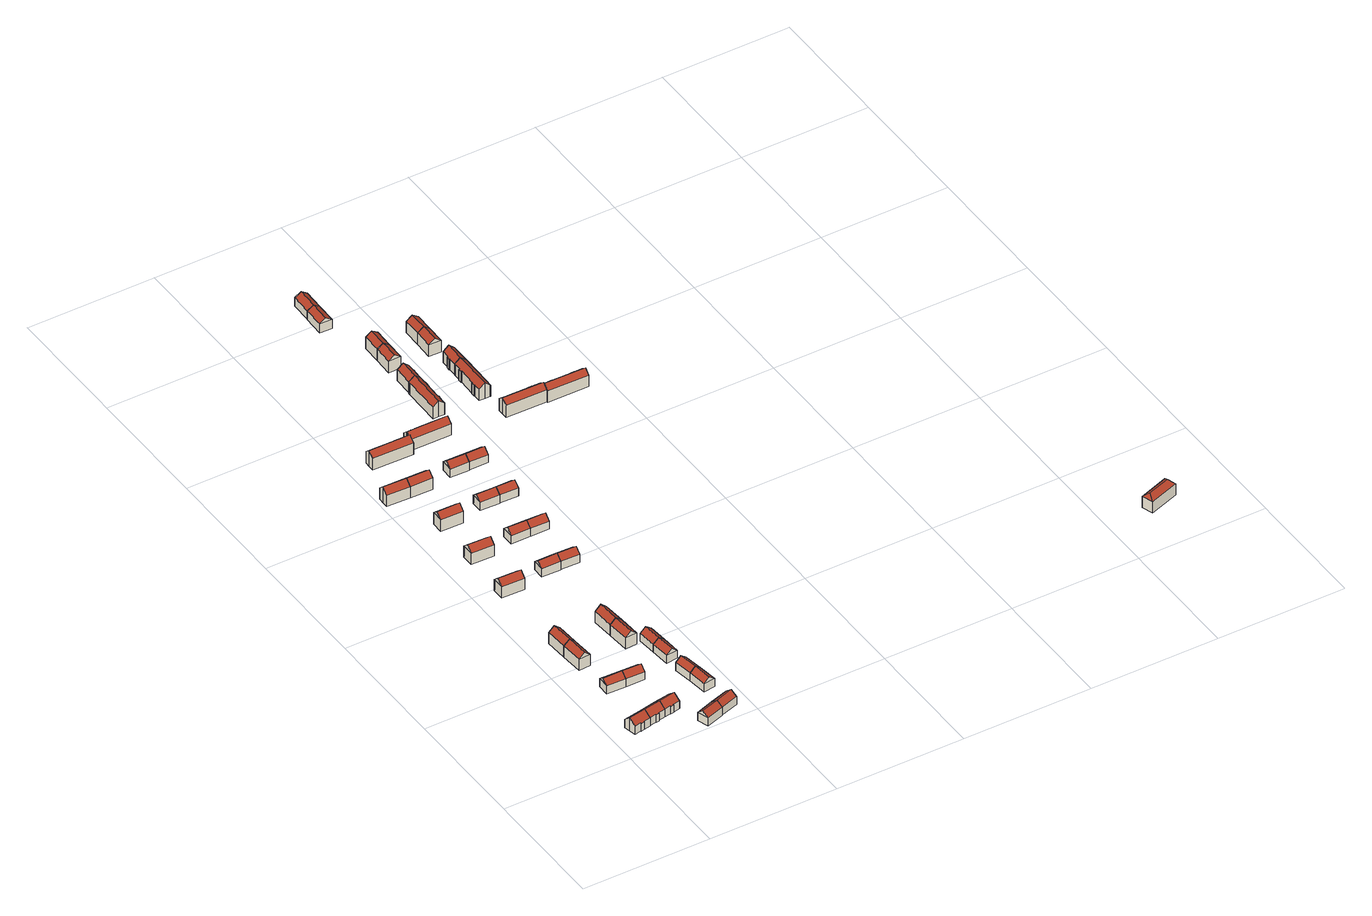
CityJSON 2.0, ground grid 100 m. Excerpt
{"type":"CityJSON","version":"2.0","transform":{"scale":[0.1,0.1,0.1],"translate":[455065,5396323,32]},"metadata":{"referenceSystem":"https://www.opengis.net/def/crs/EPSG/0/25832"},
"CityObjects":{
"building1":{"type":"Building","attributes":{"Geometrietyp2DReferenz":"3000","function":"31001_1010","yearOfConstruction":1965,"roofType":"3100","measuredHeight":10.98,"storeysAboveGround":2},"geometry":[{"type":"Solid","lod":"2","boundaries":[[[[0,1,2,3]],[[4,5,1,0]],[[6,7,5,4]],[[8,9,7,6]],[[10,11,9,8]],[[12,13,11,10]],[[14,15,13,12]],[[16,17,15,14]],[[18,19,17,16]],[[3,2,19,18]],[[12,10,8,14]],[[6,4,0,3,18,16,14,8]],[[1,5,7,9,11,13,15,17,19,2]]]],"semantics":{"surfaces":[{"type":"WallSurface"},{"type":"RoofSurface"},{"type":"GroundSurface"}],"values":[[0,0,0,0,0,0,0,0,0,0,1,1,2]]}}]},
"building2":{"type":"Building","attributes":{"Geometrietyp2DReferenz":"3000","function":"31001_1010","yearOfConstruction":1965,"roofType":"3100","measuredHeight":10.84,"storeysAboveGround":2},"geometry":[{"type":"Solid","lod":"2","boundaries":[[[[20,21,22,23]],[[24,25,21,20]],[[16,26,25,24]],[[14,27,26,16]],[[12,28,27,14]],[[29,30,28,12]],[[31,32,30,29]],[[33,34,32,31]],[[35,36,34,33]],[[23,22,36,35]],[[29,12,14,31]],[[16,24,20,23,35,33,31,14]],[[21,25,26,27,28,30,32,34,36,22]]]],"semantics":{"surfaces":[{"type":"WallSurface"},{"type":"RoofSurface"},{"type":"GroundSurface"}],"values":[[0,0,0,0,0,0,0,0,0,0,1,1,2]]}}]},
"building3":{"type":"Building","attributes":{"Geometrietyp2DReferenz":"3000","function":"31001_1010","yearOfConstruction":1965,"roofType":"3100","measuredHeight":10.47,"storeysAboveGround":2},"geometry":[{"type":"Solid","lod":"2","boundaries":[[[[37,38,39,40]],[[41,42,38,37]],[[43,44,42,41]],[[40,39,44,43]],[[37,45,41]],[[43,46,40]],[[40,46,45,37]],[[41,45,46,43]],[[38,42,44,39]]]],"semantics":{"surfaces":[{"type":"WallSurface"},{"type":"RoofSurface"},{"type":"GroundSurface"}],"values":[[0,0,0,0,0,0,1,1,2]]}}]},
"building4":{"type":"Building","attributes":{"Geometrietyp2DReferenz":"3000","function":"31001_1010","yearOfConstruction":1965,"roofType":"3100","measuredHeight":13.43,"storeysAboveGround":3},"geometry":[{"type":"Solid","lod":"2","boundaries":[[[[47,48,49,50]],[[51,52,48,47]],[[53,54,52,51]],[[50,49,54,53]],[[47,55,51]],[[53,56,50]],[[50,56,55,47]],[[51,55,56,53]],[[48,52,54,49]]]],"semantics":{"surfaces":[{"type":"WallSurface"},{"type":"RoofSurface"},{"type":"GroundSurface"}],"values":[[0,0,0,0,0,0,1,1,2]]}}]},
"building5":{"type":"Building","attributes":{"Geometrietyp2DReferenz":"3000","function":"31001_1010","yearOfConstruction":1965,"roofType":"3100","measuredHeight":10.73,"storeysAboveGround":2},"geometry":[{"type":"Solid","lod":"2","boundaries":[[[[57,58,59,60]],[[61,62,58,57]],[[33,63,62,61]],[[31,64,63,33]],[[29,65,64,31]],[[66,67,65,29]],[[68,69,67,66]],[[70,71,69,68]],[[72,73,71,70]],[[60,59,73,72]],[[66,29,31,68]],[[33,61,57,60,72,70,68,31]],[[58,62,63,64,65,67,69,71,73,59]]]],"semantics":{"surfaces":[{"type":"WallSurface"},{"type":"RoofSurface"},{"type":"GroundSurface"}],"values":[[0,0,0,0,0,0,0,0,0,0,1,1,2]]}}]},
"building6":{"type":"Building","attributes":{"Geometrietyp2DReferenz":"3000","function":"31001_1010","yearOfConstruction":1965,"roofType":"3100","measuredHeight":13.41,"storeysAboveGround":3},"geometry":[{"type":"Solid","lod":"2","boundaries":[[[[50,49,74,75]],[[53,54,49,50]],[[76,77,54,53]],[[75,74,77,76]],[[50,56,53]],[[76,78,75]],[[75,78,56,50]],[[53,56,78,76]],[[49,54,77,74]]]],"semantics":{"surfaces":[{"type":"WallSurface"},{"type":"RoofSurface"},{"type":"GroundSurface"}],"values":[[0,0,0,0,0,0,1,1,2]]}}]},
"building7":{"type":"Building","attributes":{"Geometrietyp2DReferenz":"3000","function":"31001_1010","yearOfConstruction":1965,"roofType":"3100","measuredHeight":10.27,"storeysAboveGround":2},"geometry":[{"type":"Solid","lod":"2","boundaries":[[[[79,80,81,37]],[[82,83,80,79]],[[41,84,83,82]],[[37,81,84,41]],[[79,85,82]],[[41,45,37]],[[37,45,85,79]],[[82,85,45,41]],[[80,83,84,81]]]],"semantics":{"surfaces":[{"type":"WallSurface"},{"type":"RoofSurface"},{"type":"GroundSurface"}],"values":[[0,0,0,0,0,0,1,1,2]]}}]},
"building8":{"type":"Building","attributes":{"Geometrietyp2DReferenz":"3000","function":"31001_1010","yearOfConstruction":1965,"roofType":"3100","measuredHeight":10.62,"storeysAboveGround":2},"geometry":[{"type":"Solid","lod":"2","boundaries":[[[[86,87,88,89]],[[90,91,87,86]],[[92,93,91,90]],[[89,88,93,92]],[[86,94,90]],[[92,95,89]],[[89,95,94,86]],[[90,94,95,92]],[[87,91,93,88]]]],"semantics":{"surfaces":[{"type":"WallSurface"},{"type":"RoofSurface"},{"type":"GroundSurface"}],"values":[[0,0,0,0,0,0,1,1,2]]}}]},
"building9":{"type":"Building","attributes":{"Geometrietyp2DReferenz":"3000","function":"31001_1010","yearOfConstruction":1965,"roofType":"3100","measuredHeight":13.43,"storeysAboveGround":3},"geometry":[{"type":"Solid","lod":"2","boundaries":[[[[96,97,98,99]],[[100,101,97,96]],[[102,103,101,100]],[[99,98,103,102]],[[96,104,100]],[[102,105,99]],[[99,105,104,96]],[[100,104,105,102]],[[97,101,103,98]]]],"semantics":{"surfaces":[{"type":"WallSurface"},{"type":"RoofSurface"},{"type":"GroundSurface"}],"values":[[0,0,0,0,0,0,1,1,2]]}}]},
"building10":{"type":"Building","attributes":{"Geometrietyp2DReferenz":"3000","function":"31001_1010","yearOfConstruction":1965,"roofType":"3100","measuredHeight":10.37,"storeysAboveGround":2},"geometry":[{"type":"Solid","lod":"2","boundaries":[[[[89,106,107,108]],[[92,109,106,89]],[[110,111,109,92]],[[108,107,111,110]],[[89,95,92]],[[110,112,108]],[[108,112,95,89]],[[92,95,112,110]],[[106,109,111,107]]]],"semantics":{"surfaces":[{"type":"WallSurface"},{"type":"RoofSurface"},{"type":"GroundSurface"}],"values":[[0,0,0,0,0,0,1,1,2]]}}]},
"building11":{"type":"Building","attributes":{"Geometrietyp2DReferenz":"3000","function":"31001_1010","yearOfConstruction":1965,"roofType":"3100","measuredHeight":10.43,"storeysAboveGround":2},"geometry":[{"type":"Solid","lod":"2","boundaries":[[[[113,114,115,116]],[[117,118,114,113]],[[119,120,118,117]],[[116,115,120,119]],[[113,121,117]],[[119,122,116]],[[116,122,121,113]],[[117,121,122,119]],[[114,118,120,115]]]],"semantics":{"surfaces":[{"type":"WallSurface"},{"type":"RoofSurface"},{"type":"GroundSurface"}],"values":[[0,0,0,0,0,0,1,1,2]]}}]},
"building12":{"type":"Building","attributes":{"Geometrietyp2DReferenz":"3000","function":"31001_1010","yearOfConstruction":1965,"roofType":"3100","measuredHeight":13.4,"storeysAboveGround":3},"geometry":[{"type":"Solid","lod":"2","boundaries":[[[[123,124,125,126]],[[127,128,124,123]],[[129,130,128,127]],[[126,125,130,129]],[[123,131,127]],[[129,132,126]],[[126,132,131,123]],[[127,131,132,129]],[[124,128,130,125]]]],"semantics":{"surfaces":[{"type":"WallSurface"},{"type":"RoofSurface"},{"type":"GroundSurface"}],"values":[[0,0,0,0,0,0,1,1,2]]}}]},
"building13":{"type":"Building","attributes":{"Geometrietyp2DReferenz":"3000","function":"31001_1010","yearOfConstruction":1965,"roofType":"3100","measuredHeight":13.56,"storeysAboveGround":3},"geometry":[{"type":"Solid","lod":"2","boundaries":[[[[133,134,135,136]],[[137,138,134,133]],[[139,140,138,137]],[[136,135,140,139]],[[133,141,137]],[[139,142,136]],[[136,142,141,133]],[[137,141,142,139]],[[134,138,140,135]]]],"semantics":{"surfaces":[{"type":"WallSurface"},{"type":"RoofSurface"},{"type":"GroundSurface"}],"values":[[0,0,0,0,0,0,1,1,2]]}}]},
"building14":{"type":"Building","attributes":{"Geometrietyp2DReferenz":"3000","function":"31001_1010","yearOfConstruction":1965,"roofType":"3100","measuredHeight":10.44,"storeysAboveGround":2},"geometry":[{"type":"Solid","lod":"2","boundaries":[[[[116,115,143,144]],[[119,120,115,116]],[[145,146,120,119]],[[144,143,146,145]],[[116,122,119]],[[145,147,144]],[[144,147,122,116]],[[119,122,147,145]],[[115,120,146,143]]]],"semantics":{"surfaces":[{"type":"WallSurface"},{"type":"RoofSurface"},{"type":"GroundSurface"}],"values":[[0,0,0,0,0,0,1,1,2]]}}]},
"building15":{"type":"Building","attributes":{"Geometrietyp2DReferenz":"3000","function":"31001_1010","yearOfConstruction":1965,"roofType":"3100","measuredHeight":13.48,"storeysAboveGround":3},"geometry":[{"type":"Solid","lod":"2","boundaries":[[[[126,148,149,150]],[[129,151,148,126]],[[152,153,151,129]],[[150,149,153,152]],[[126,132,129]],[[152,154,150]],[[150,154,132,126]],[[129,132,154,152]],[[148,151,153,149]]]],"semantics":{"surfaces":[{"type":"WallSurface"},{"type":"RoofSurface"},{"type":"GroundSurface"}],"values":[[0,0,0,0,0,0,1,1,2]]}}]},
"building16":{"type":"Building","attributes":{"Geometrietyp2DReferenz":"3000","function":"31001_1010","yearOfConstruction":1965,"roofType":"3100","measuredHeight":10.36,"storeysAboveGround":2},"geometry":[{"type":"Solid","lod":"2","boundaries":[[[[155,156,157,158]],[[159,160,156,155]],[[161,162,160,159]],[[158,157,162,161]],[[155,163,159]],[[161,164,158]],[[158,164,163,155]],[[159,163,164,161]],[[156,160,162,157]]]],"semantics":{"surfaces":[{"type":"WallSurface"},{"type":"RoofSurface"},{"type":"GroundSurface"}],"values":[[0,0,0,0,0,0,1,1,2]]}}]},
"building17":{"type":"Building","attributes":{"Geometrietyp2DReferenz":"3000","function":"31001_1010","yearOfConstruction":1965,"roofType":"3100","measuredHeight":13.67,"storeysAboveGround":3},"geometry":[{"type":"Solid","lod":"2","boundaries":[[[[165,166,167,168]],[[169,170,166,165]],[[171,172,170,169]],[[173,174,172,171]],[[175,176,174,173]],[[168,167,176,175]],[[168,175,173,165]],[[171,169,165,173]],[[166,170,172,174,176,167]]]],"semantics":{"surfaces":[{"type":"WallSurface"},{"type":"RoofSurface"},{"type":"GroundSurface"}],"values":[[0,0,0,0,0,0,1,1,2]]}}]},
"building18":{"type":"Building","attributes":{"Geometrietyp2DReferenz":"3000","function":"31001_1010","yearOfConstruction":1965,"roofType":"3100","measuredHeight":10.37,"storeysAboveGround":2},"geometry":[{"type":"Solid","lod":"2","boundaries":[[[[158,157,177,178]],[[161,162,157,158]],[[179,180,162,161]],[[178,177,180,179]],[[158,164,161]],[[179,181,178]],[[178,181,164,158]],[[161,164,181,179]],[[157,162,180,177]]]],"semantics":{"surfaces":[{"type":"WallSurface"},{"type":"RoofSurface"},{"type":"GroundSurface"}],"values":[[0,0,0,0,0,0,1,1,2]]}}]},
"building19":{"type":"Building","attributes":{"Geometrietyp2DReferenz":"3000","function":"31001_1010","yearOfConstruction":1965,"roofType":"3100","measuredHeight":13.64,"storeysAboveGround":3},"geometry":[{"type":"Solid","lod":"2","boundaries":[[[[182,183,184,185]],[[186,187,183,182]],[[188,189,187,186]],[[185,184,189,188]],[[182,190,186]],[[188,191,185]],[[185,191,190,182]],[[186,190,191,188]],[[183,187,189,184]]]],"semantics":{"surfaces":[{"type":"WallSurface"},{"type":"RoofSurface"},{"type":"GroundSurface"}],"values":[[0,0,0,0,0,0,1,1,2]]}}]},
"building20":{"type":"Building","attributes":{"Geometrietyp2DReferenz":"3000","function":"31001_1010","yearOfConstruction":1965,"roofType":"3100","measuredHeight":10.65,"storeysAboveGround":2},"geometry":[{"type":"Solid","lod":"2","boundaries":[[[[192,193,194,195]],[[196,197,193,192]],[[198,199,197,196]],[[195,194,199,198]],[[192,200,196]],[[198,201,195]],[[195,201,200,192]],[[196,200,201,198]],[[193,197,199,194]]]],"semantics":{"surfaces":[{"type":"WallSurface"},{"type":"RoofSurface"},{"type":"GroundSurface"}],"values":[[0,0,0,0,0,0,1,1,2]]}}]},
"building21":{"type":"Building","attributes":{"Geometrietyp2DReferenz":"3000","function":"31001_1010","yearOfConstruction":1965,"roofType":"3100","measuredHeight":13.69,"storeysAboveGround":3},"geometry":[{"type":"Solid","lod":"2","boundaries":[[[[202,203,204,171]],[[205,206,203,202]],[[175,207,206,205]],[[171,204,207,175]],[[202,208,205]],[[175,173,171]],[[171,173,208,202]],[[205,208,173,175]],[[203,206,207,204]]]],"semantics":{"surfaces":[{"type":"WallSurface"},{"type":"RoofSurface"},{"type":"GroundSurface"}],"values":[[0,0,0,0,0,0,1,1,2]]}}]},
"building22":{"type":"Building","attributes":{"Geometrietyp2DReferenz":"3000","function":"31001_1010","yearOfConstruction":1965,"roofType":"3100","measuredHeight":10.66,"storeysAboveGround":2},"geometry":[{"type":"Solid","lod":"2","boundaries":[[[[209,210,211,212]],[[213,214,210,209]],[[215,216,214,213]],[[212,211,216,215]],[[209,217,213]],[[215,218,212]],[[212,218,217,209]],[[213,217,218,215]],[[210,214,216,211]]]],"semantics":{"surfaces":[{"type":"WallSurface"},{"type":"RoofSurface"},{"type":"GroundSurface"}],"values":[[0,0,0,0,0,0,1,1,2]]}}]},
"building23":{"type":"Building","attributes":{"Geometrietyp2DReferenz":"3000","function":"31001_1010","yearOfConstruction":1965,"roofType":"3100","measuredHeight":10.37,"storeysAboveGround":2},"geometry":[{"type":"Solid","lod":"2","boundaries":[[[[219,220,221,192]],[[222,223,220,219]],[[196,224,223,222]],[[192,221,224,196]],[[219,225,222]],[[196,200,192]],[[192,200,225,219]],[[222,225,200,196]],[[220,223,224,221]]]],"semantics":{"surfaces":[{"type":"WallSurface"},{"type":"RoofSurface"},{"type":"GroundSurface"}],"values":[[0,0,0,0,0,0,1,1,2]]}}]},
"building24":{"type":"Building","attributes":{"Geometrietyp2DReferenz":"3000","function":"31001_1010","yearOfConstruction":1965,"roofType":"3100","measuredHeight":13.49,"storeysAboveGround":3},"geometry":[{"type":"Solid","lod":"2","boundaries":[[[[226,227,228,229]],[[230,231,227,226]],[[232,233,231,230]],[[234,235,233,232]],[[236,237,235,234]],[[238,239,237,236]],[[240,241,239,238]],[[242,243,241,240]],[[244,245,243,242]],[[246,247,245,244]],[[248,249,247,246]],[[250,251,249,248]],[[252,253,251,250]],[[254,255,253,252]],[[229,228,255,254]],[[229,254,252,250,226]],[[248,246,244,242,240,238,236,234,232,230,226,250]],[[227,231,233,235,237,239,241,243,245,247,249,251,253,255,228]]]],"semantics":{"surfaces":[{"type":"WallSurface"},{"type":"RoofSurface"},{"type":"GroundSurface"}],"values":[[0,0,0,0,0,0,0,0,0,0,0,0,0,0,0,1,1,2]]}}]},
"building25":{"type":"Building","attributes":{"Geometrietyp2DReferenz":"3000","function":"31001_1010","yearOfConstruction":1965,"roofType":"3100","measuredHeight":10.65,"storeysAboveGround":2},"geometry":[{"type":"Solid","lod":"2","boundaries":[[[[256,257,258,259]],[[260,261,257,256]],[[262,263,261,260]],[[259,258,263,262]],[[256,264,260]],[[262,265,259]],[[259,265,264,256]],[[260,264,265,262]],[[257,261,263,258]]]],"semantics":{"surfaces":[{"type":"WallSurface"},{"type":"RoofSurface"},{"type":"GroundSurface"}],"values":[[0,0,0,0,0,0,1,1,2]]}}]},
"building26":{"type":"Building","attributes":{"Geometrietyp2DReferenz":"3000","function":"31001_1010","yearOfConstruction":1965,"roofType":"3100","measuredHeight":10.36,"storeysAboveGround":2},"geometry":[{"type":"Solid","lod":"2","boundaries":[[[[266,267,268,209]],[[269,270,267,266]],[[213,271,270,269]],[[209,268,271,213]],[[266,272,269]],[[213,217,209]],[[209,217,272,266]],[[269,272,217,213]],[[267,270,271,268]]]],"semantics":{"surfaces":[{"type":"WallSurface"},{"type":"RoofSurface"},{"type":"GroundSurface"}],"values":[[0,0,0,0,0,0,1,1,2]]}}]},
"building27":{"type":"Building","attributes":{"Geometrietyp2DReferenz":"3000","function":"31001_1010","yearOfConstruction":1965,"roofType":"3100","measuredHeight":10.74,"storeysAboveGround":2},"geometry":[{"type":"Solid","lod":"2","boundaries":[[[[273,274,275,276]],[[277,278,274,273]],[[279,280,278,277]],[[276,275,280,279]],[[273,281,277]],[[279,282,276]],[[276,282,281,273]],[[277,281,282,279]],[[274,278,280,275]]]],"semantics":{"surfaces":[{"type":"WallSurface"},{"type":"RoofSurface"},{"type":"GroundSurface"}],"values":[[0,0,0,0,0,0,1,1,2]]}}]},
"building28":{"type":"Building","attributes":{"Geometrietyp2DReferenz":"3000","function":"31001_1010","yearOfConstruction":1965,"roofType":"3100","measuredHeight":10.47,"storeysAboveGround":2},"geometry":[{"type":"Solid","lod":"2","boundaries":[[[[283,284,285,256]],[[286,287,284,283]],[[260,288,287,286]],[[256,285,288,260]],[[283,289,286]],[[260,264,256]],[[256,264,289,283]],[[286,289,264,260]],[[284,287,288,285]]]],"semantics":{"surfaces":[{"type":"WallSurface"},{"type":"RoofSurface"},{"type":"GroundSurface"}],"values":[[0,0,0,0,0,0,1,1,2]]}}]},
"building29":{"type":"Building","attributes":{"Geometrietyp2DReferenz":"3000","function":"31001_1010","yearOfConstruction":1965,"roofType":"3100","measuredHeight":13.28,"storeysAboveGround":3},"geometry":[{"type":"Solid","lod":"2","boundaries":[[[[290,291,292,293]],[[294,295,291,290]],[[296,297,295,294]],[[298,299,297,296]],[[300,301,299,298]],[[302,303,301,300]],[[304,305,303,302]],[[306,307,305,304]],[[308,309,307,306]],[[310,311,309,308]],[[312,313,311,310]],[[314,315,313,312]],[[316,317,315,314]],[[318,319,317,316]],[[293,292,319,318]],[[314,312,310,308,306,304,302,300,298,296,294,290,316]],[[293,318,316,290]],[[291,295,297,299,301,303,305,307,309,311,313,315,317,319,292]]]],"semantics":{"surfaces":[{"type":"WallSurface"},{"type":"RoofSurface"},{"type":"GroundSurface"}],"values":[[0,0,0,0,0,0,0,0,0,0,0,0,0,0,0,1,1,2]]}}]},
"building30":{"type":"Building","attributes":{"Geometrietyp2DReferenz":"3000","function":"31001_1010","yearOfConstruction":1965,"roofType":"3100","measuredHeight":10.63,"storeysAboveGround":2},"geometry":[{"type":"Solid","lod":"2","boundaries":[[[[320,321,322,273]],[[323,324,321,320]],[[277,325,324,323]],[[273,322,325,277]],[[320,326,323]],[[277,281,273]],[[273,281,326,320]],[[323,326,281,277]],[[321,324,325,322]]]],"semantics":{"surfaces":[{"type":"WallSurface"},{"type":"RoofSurface"},{"type":"GroundSurface"}],"values":[[0,0,0,0,0,0,1,1,2]]}}]},
"building31":{"type":"Building","attributes":{"Geometrietyp2DReferenz":"3000","function":"31001_1010","yearOfConstruction":1965,"roofType":"3100","measuredHeight":13.63,"storeysAboveGround":3},"geometry":[{"type":"Solid","lod":"2","boundaries":[[[[327,328,329,330]],[[331,332,328,327]],[[333,334,332,331]],[[335,336,334,333]],[[337,338,336,335]],[[339,340,338,337]],[[341,342,340,339]],[[343,344,342,341]],[[345,346,344,343]],[[347,348,346,345]],[[349,350,348,347]],[[351,352,350,349]],[[353,354,352,351]],[[355,356,354,353]],[[357,358,356,355]],[[330,329,358,357]],[[341,339,337,335,343]],[[333,331,327,330,357,355,353,351,349,347,345,343,335]],[[328,332,334,336,338,340,342,344,346,348,350,352,354,356,358,329]]]],"semantics":{"surfaces":[{"type":"WallSurface"},{"type":"RoofSurface"},{"type":"GroundSurface"}],"values":[[0,0,0,0,0,0,0,0,0,0,0,0,0,0,0,0,1,1,2]]}}]},
"building32":{"type":"Building","attributes":{"Geometrietyp2DReferenz":"3000","function":"31001_1010","yearOfConstruction":1965,"roofType":"3100","measuredHeight":13.13,"storeysAboveGround":3},"geometry":[{"type":"Solid","lod":"2","boundaries":[[[[341,359,360,343]],[[361,362,359,341]],[[363,364,362,361]],[[365,366,364,363]],[[367,368,366,365]],[[369,370,368,367]],[[371,372,370,369]],[[373,374,372,371]],[[345,375,374,373]],[[343,360,375,345]],[[361,341,343,363]],[[345,373,371,369,367,365,363,343]],[[359,362,364,366,368,370,372,374,375,360]]]],"semantics":{"surfaces":[{"type":"WallSurface"},{"type":"RoofSurface"},{"type":"GroundSurface"}],"values":[[0,0,0,0,0,0,0,0,0,0,1,1,2]]}}]},
"building33":{"type":"Building","attributes":{"Geometrietyp2DReferenz":"3000","function":"31001_1010","yearOfConstruction":1965,"roofType":"3100","measuredHeight":13.06,"storeysAboveGround":3},"geometry":[{"type":"Solid","lod":"2","boundaries":[[[[376,377,378,379]],[[380,381,377,376]],[[382,383,381,380]],[[379,378,383,382]],[[376,384,380]],[[382,385,379]],[[379,385,384,376]],[[380,384,385,382]],[[377,381,383,378]]]],"semantics":{"surfaces":[{"type":"WallSurface"},{"type":"RoofSurface"},{"type":"GroundSurface"}],"values":[[0,0,0,0,0,0,1,1,2]]}}]},
"building34":{"type":"Building","attributes":{"Geometrietyp2DReferenz":"3000","function":"31001_1010","yearOfConstruction":1965,"roofType":"3100","measuredHeight":10.8,"storeysAboveGround":2},"geometry":[{"type":"Solid","lod":"2","boundaries":[[[[386,387,388,389]],[[390,391,387,386]],[[392,393,391,390]],[[389,388,393,392]],[[386,394,390]],[[392,395,389]],[[389,395,394,386]],[[390,394,395,392]],[[387,391,393,388]]]],"semantics":{"surfaces":[{"type":"WallSurface"},{"type":"RoofSurface"},{"type":"GroundSurface"}],"values":[[0,0,0,0,0,0,1,1,2]]}}]},
"building35":{"type":"Building","attributes":{"Geometrietyp2DReferenz":"3000","function":"31001_1010","yearOfConstruction":1965,"roofType":"3100","measuredHeight":13.13,"storeysAboveGround":3},"geometry":[{"type":"Solid","lod":"2","boundaries":[[[[396,397,398,399]],[[400,401,397,396]],[[402,403,401,400]],[[399,398,403,402]],[[396,404,400]],[[402,405,399]],[[399,405,404,396]],[[400,404,405,402]],[[397,401,403,398]]]],"semantics":{"surfaces":[{"type":"WallSurface"},{"type":"RoofSurface"},{"type":"GroundSurface"}],"values":[[0,0,0,0,0,0,1,1,2]]}}]},
"building36":{"type":"Building","attributes":{"Geometrietyp2DReferenz":"3000","function":"31001_1010","yearOfConstruction":1965,"roofType":"3100","measuredHeight":10.45,"storeysAboveGround":2},"geometry":[{"type":"Solid","lod":"2","boundaries":[[[[389,406,407,408]],[[392,409,406,389]],[[410,411,409,392]],[[408,407,411,410]],[[389,395,392]],[[410,412,408]],[[408,412,395,389]],[[392,395,412,410]],[[406,409,411,407]]]],"semantics":{"surfaces":[{"type":"WallSurface"},{"type":"RoofSurface"},{"type":"GroundSurface"}],"values":[[0,0,0,0,0,0,1,1,2]]}}]},
"building37":{"type":"Building","attributes":{"Geometrietyp2DReferenz":"3000","function":"31001_1010","yearOfConstruction":1965,"roofType":"3100","measuredHeight":13.2,"storeysAboveGround":3},"geometry":[{"type":"Solid","lod":"2","boundaries":[[[[413,414,415,416]],[[417,418,414,413]],[[419,420,418,417]],[[421,422,420,419]],[[423,424,422,421]],[[425,426,424,423]],[[427,428,426,425]],[[429,430,428,427]],[[431,432,430,429]],[[433,434,432,431]],[[435,436,434,433]],[[437,438,436,435]],[[439,440,438,437]],[[441,442,440,439]],[[443,444,442,441]],[[445,446,444,443]],[[447,448,446,445]],[[416,415,448,447]],[[423,421,419,417,413,416,447,445,443,441,439,437,425]],[[435,433,431,429,427,425,437]],[[414,418,420,422,424,426,428,430,432,434,436,438,440,442,444,446,448,415]]]],"semantics":{"surfaces":[{"type":"WallSurface"},{"type":"RoofSurface"},{"type":"GroundSurface"}],"values":[[0,0,0,0,0,0,0,0,0,0,0,0,0,0,0,0,0,0,1,1,2]]}}]},
"building38":{"type":"Building","attributes":{"Geometrietyp2DReferenz":"3000","function":"31001_1010","yearOfConstruction":1965,"roofType":"3100","measuredHeight":13.66,"storeysAboveGround":3},"geometry":[{"type":"Solid","lod":"2","boundaries":[[[[449,450,451,452]],[[453,454,450,449]],[[455,456,454,453]],[[457,458,456,455]],[[459,460,458,457]],[[461,462,460,459]],[[463,464,462,461]],[[465,466,464,463]],[[467,468,466,465]],[[469,470,468,467]],[[471,472,470,469]],[[473,474,472,471]],[[475,476,474,473]],[[477,478,476,475]],[[452,451,478,477]],[[452,477,475,449]],[[473,471,469,467,465,463,461,459,457,455,453,449,475]],[[450,454,456,458,460,462,464,466,468,470,472,474,476,478,451]]]],"semantics":{"surfaces":[{"type":"WallSurface"},{"type":"RoofSurface"},{"type":"GroundSurface"}],"values":[[0,0,0,0,0,0,0,0,0,0,0,0,0,0,0,1,1,2]]}}]},
"building39":{"type":"Building","attributes":{"Geometrietyp2DReferenz":"3000","function":"31001_1010","yearOfConstruction":1965,"roofType":"3100","measuredHeight":12.89,"storeysAboveGround":3},"geometry":[{"type":"Solid","lod":"2","boundaries":[[[[479,480,481,482]],[[483,484,480,479]],[[427,485,484,483]],[[425,486,485,427]],[[423,487,486,425]],[[488,489,487,423]],[[490,491,489,488]],[[492,493,491,490]],[[494,495,493,492]],[[482,481,495,494]],[[482,494,492,490,488,423,425,479]],[[427,483,479,425]],[[480,484,485,486,487,489,491,493,495,481]]]],"semantics":{"surfaces":[{"type":"WallSurface"},{"type":"RoofSurface"},{"type":"GroundSurface"}],"values":[[0,0,0,0,0,0,0,0,0,0,1,1,2]]}}]},
"building40":{"type":"Building","attributes":{"Geometrietyp2DReferenz":"3000","function":"31001_1010","yearOfConstruction":1965,"roofType":"3100","measuredHeight":13.28,"storeysAboveGround":3},"geometry":[{"type":"Solid","lod":"2","boundaries":[[[[496,497,498,499]],[[500,501,497,496]],[[502,503,501,500]],[[499,498,503,502]],[[496,504,500]],[[502,505,499]],[[499,505,504,496]],[[500,504,505,502]],[[497,501,503,498]]]],"semantics":{"surfaces":[{"type":"WallSurface"},{"type":"RoofSurface"},{"type":"GroundSurface"}],"values":[[0,0,0,0,0,0,1,1,2]]}}]},
"building41":{"type":"Building","attributes":{"Geometrietyp2DReferenz":"3000","function":"31001_1010","yearOfConstruction":1965,"roofType":"3100","measuredHeight":13.14,"storeysAboveGround":3},"geometry":[{"type":"Solid","lod":"2","boundaries":[[[[499,506,507,508]],[[502,509,506,499]],[[510,511,509,502]],[[508,507,511,510]],[[499,505,502]],[[510,512,508]],[[508,512,505,499]],[[502,505,512,510]],[[506,509,511,507]]]],"semantics":{"surfaces":[{"type":"WallSurface"},{"type":"RoofSurface"},{"type":"GroundSurface"}],"values":[[0,0,0,0,0,0,1,1,2]]}}]},
"building42":{"type":"Building","attributes":{"Geometrietyp2DReferenz":"3000","function":"31001_1010","yearOfConstruction":1965,"roofType":"3100","measuredHeight":13.17,"storeysAboveGround":3},"geometry":[{"type":"Solid","lod":"2","boundaries":[[[[513,514,515,516]],[[517,518,514,513]],[[519,520,518,517]],[[521,522,520,519]],[[523,524,522,521]],[[525,526,524,523]],[[527,528,526,525]],[[529,530,528,527]],[[531,532,530,529]],[[533,534,532,531]],[[535,536,534,533]],[[537,538,536,535]],[[539,540,538,537]],[[541,542,540,539]],[[516,515,542,541]],[[513,516,541,539,517]],[[537,535,533,531,529,527,525,523,521,519,517,539]],[[514,518,520,522,524,526,528,530,532,534,536,538,540,542,515]]]],"semantics":{"surfaces":[{"type":"WallSurface"},{"type":"RoofSurface"},{"type":"GroundSurface"}],"values":[[0,0,0,0,0,0,0,0,0,0,0,0,0,0,0,1,1,2]]}}]},
"building43":{"type":"Building","attributes":{"Geometrietyp2DReferenz":"3000","function":"31001_1010","yearOfConstruction":1965,"roofType":"3200","measuredHeight":13.06,"storeysAboveGround":3},"geometry":[{"type":"Solid","lod":"2","boundaries":[[[[543,544,545,546]],[[547,548,544,543]],[[549,550,548,547]],[[551,552,550,549]],[[546,545,552,551]],[[553,546,551,554]],[[551,549,547,554]],[[554,547,543,553]],[[543,546,553]],[[544,548,550,552,545]]]],"semantics":{"surfaces":[{"type":"WallSurface"},{"type":"RoofSurface"},{"type":"GroundSurface"}],"values":[[0,0,0,0,0,1,1,1,1,2]]}}]}
},
"vertices":[
[213,209,67],[213,209,1],[243,214,1],[243,214,67],[212,212,70],[212,212,1],[162,203,70],[162,203,1],[153,252,111],[153,252,1],[143,301,70],[143,301,1],[278,326,70],[278,326,1],[287,277,111],[287,277,1],[296,227,70],[296,227,1],[242,217,70],[242,217,1],
[349,233,67],[349,233,2],[374,238,2],[374,238,67],[348,237,70],[348,237,2],[296,227,2],[287,277,2],[278,326,2],[410,351,70],[410,351,2],[419,301,111],[419,301,2],[428,251,70],[428,251,2],[374,241,69],[374,241,2],
[376,750,73],[376,750,4],[228,753,4],[228,753,73],[374,658,73],[374,658,4],[227,660,73],[227,660,4],[375,704,109],[227,707,109],
[291,973,102],[291,973,7],[280,1148,7],[280,1148,102],[200,967,102],[200,967,7],[189,1143,102],[189,1143,7],[245,970,141],[235,1145,141],
[477,256,67],[477,256,3],[502,261,3],[502,261,67],[477,260,70],[477,260,3],[428,251,3],[419,301,3],[410,351,3],[538,375,70],[538,375,3],[548,325,111],[548,325,3],[557,274,70],[557,274,3],[502,264,70],[502,264,3],
[270,1323,7],[270,1323,102],[179,1318,102],[179,1318,7],[224,1321,141],
[524,748,73],[524,748,6],[376,750,6],[523,655,73],[523,655,6],[374,658,6],[524,702,109],
[618,10,79],[618,10,9],[759,56,9],[759,56,79],[590,97,79],[590,97,9],[731,143,79],[731,143,9],[604,54,115],[745,99,115],
[342,1975,110],[342,1975,17],[164,1977,17],[164,1977,110],[341,1879,110],[341,1879,17],[163,1882,110],[163,1882,17],[342,1927,151],[163,1929,151],
[759,56,11],[899,101,11],[899,101,79],[731,143,11],[871,188,79],[871,188,11],[885,145,115],
[876,341,81],[876,341,12],[855,487,12],[855,487,81],[786,328,81],[786,328,12],[765,474,81],[765,474,12],[831,335,117],[810,481,117],
[673,996,106],[673,996,13],[662,1171,13],[662,1171,106],[580,990,106],[580,990,13],[569,1165,106],[569,1165,13],[626,993,147],[615,1168,147],
[352,2371,119],[352,2371,24],[173,2376,24],[173,2376,119],[350,2277,119],[350,2277,24],[171,2282,119],[171,2282,24],[351,2324,160],[172,2329,160],
[833,634,12],[833,634,81],[744,621,81],[744,621,12],[789,627,117],
[662,1171,12],[650,1344,12],[650,1344,106],[569,1165,12],[557,1338,106],[557,1338,12],[604,1341,147],
[822,724,81],[822,724,14],[810,871,14],[810,871,81],[731,716,81],[731,716,14],[719,864,81],[719,864,14],[777,720,118],[764,867,118],
[8,3126,180],[8,3126,44],[7,3080,44],[7,3080,140],[9,3173,140],[9,3173,44],[189,3169,140],[189,3169,44],[188,3123,180],[188,3123,44],[187,3076,140],[187,3076,44],
[798,1017,14],[798,1017,81],[706,1009,81],[706,1009,14],[752,1013,118],
[359,2769,129],[359,2769,32],[182,2772,32],[182,2772,129],[357,2676,129],[357,2676,32],[180,2679,129],[180,2679,32],[358,2722,169],[181,2726,169],
[652,2009,95],[652,2009,25],[502,2012,25],[502,2012,95],[650,1917,95],[650,1917,25],[501,1919,95],[501,1919,25],[651,1963,132],[502,1965,132],
[366,3166,140],[366,3166,43],[189,3169,43],[364,3073,140],[364,3073,43],[187,3076,43],[365,3119,180],
[661,2410,101],[661,2410,32],[510,2412,32],[510,2412,101],[659,2315,101],[659,2315,32],[509,2318,101],[509,2318,32],[660,2362,139],[510,2365,139],
[800,2007,95],[800,2007,28],[652,2009,28],[798,1914,95],[798,1914,28],[650,1917,28],[799,1961,132],
[125,3491,190],[125,3491,55],[125,3447,55],[125,3447,153],[126,3534,153],[126,3534,55],[182,3534,153],[182,3534,55],[182,3538,150],[182,3538,55],[211,3538,150],[211,3538,55],[211,3533,153],[211,3533,55],[353,3532,154],[353,3532,55],[353,3536,150],[353,3536,55],[384,3536,150],[384,3536,55],[384,3532,154],[384,3532,55],[444,3531,153],[444,3531,55],[444,3488,190],[444,3488,55],[444,3483,186],[444,3483,55],[444,3444,153],[444,3444,55],
[667,2806,111],[667,2806,40],[518,2808,40],[518,2808,111],[666,2715,111],[666,2715,40],[517,2718,111],[517,2718,40],[667,2761,147],[517,2763,147],
[808,2407,101],[808,2407,35],[661,2410,35],[806,2312,101],[806,2312,35],[659,2315,35],[807,2360,139],
[674,3203,120],[674,3203,50],[527,3205,50],[527,3205,120],[672,3109,120],[672,3109,50],[525,3112,120],[525,3112,50],[673,3156,158],[526,3159,158],
[815,2804,111],[815,2804,42],[667,2806,42],[814,2713,111],[814,2713,42],[666,2715,42],[814,2758,147],
[444,3526,190],[444,3526,57],[444,3483,57],[444,3483,153],[444,3531,185],[444,3531,57],[445,3569,153],[445,3569,57],[502,3568,153],[502,3568,57],[502,3572,150],[502,3572,57],[529,3572,150],[529,3572,57],[529,3568,153],[529,3568,57],[673,3567,153],[673,3567,57],[673,3571,150],[673,3571,57],[704,3571,150],[704,3571,57],[704,3567,153],[704,3567,57],[765,3567,153],[765,3567,57],[764,3524,190],[764,3524,57],[764,3481,153],[764,3481,57],
[824,3201,120],[824,3201,52],[674,3203,52],[822,3107,120],[822,3107,52],[672,3109,52],[823,3154,158],
[844,3737,158],[844,3737,64],[845,3769,64],[845,3769,158],[838,3737,163],[838,3737,64],[837,3682,163],[837,3682,64],[793,3683,200],[793,3683,64],[748,3684,163],[748,3684,64],[753,3979,163],[753,3979,64],[753,3999,163],[753,3999,64],[798,3998,200],[798,3998,64],[843,3998,163],[843,3998,64],[843,3980,163],[843,3980,64],[842,3942,163],[842,3942,64],[847,3942,158],[847,3942,64],[847,3913,159],[847,3913,64],[842,3913,163],[842,3913,64],[839,3769,163],[839,3769,64],
[753,3999,69],[798,3998,69],[756,4148,163],[756,4148,69],[801,4148,200],[801,4148,69],[846,4147,163],[846,4147,69],[845,4089,163],[845,4089,69],[850,4089,159],[850,4089,69],[849,4056,159],[849,4056,69],[844,4056,163],[844,4056,69],[843,3998,69],
[846,4246,169],[846,4246,70],[848,4395,70],[848,4395,169],[752,4247,169],[752,4247,70],[754,4396,169],[754,4396,70],[799,4247,201],[801,4396,201],
[677,4842,150],[677,4842,74],[680,5006,74],[680,5006,150],[582,4845,150],[582,4845,74],[585,5008,150],[585,5008,74],[629,4844,182],[633,5007,182],
[848,4396,171],[848,4396,72],[850,4545,72],[850,4545,171],[754,4397,171],[754,4397,72],[756,4546,171],[756,4546,72],[801,4397,203],[803,4546,203],
[680,5006,78],[683,5168,78],[683,5168,150],[585,5008,78],[588,5170,150],[588,5170,78],[636,5169,182],
[1107,3906,160],[1107,3906,69],[1112,3906,69],[1112,3906,164],[1107,3935,160],[1107,3935,69],[1113,3935,164],[1113,3935,69],[1113,3980,164],[1113,3980,69],[1114,3996,164],[1114,3996,69],[1157,3995,201],[1157,3995,69],[1201,3994,164],[1201,3994,69],[1201,3981,164],[1201,3981,69],[1198,3740,164],[1198,3740,69],[1197,3675,164],[1197,3675,69],[1193,3675,167],[1193,3675,69],[1153,3676,201],[1153,3676,69],[1109,3677,164],[1109,3677,69],[1110,3736,164],[1110,3736,69],[1105,3736,160],[1105,3736,69],[1105,3767,160],[1105,3767,69],[1110,3767,164],[1110,3767,69],
[1169,3478,203],[1169,3478,66],[1168,3435,66],[1168,3435,167],[1169,3522,167],[1169,3522,66],[1227,3521,167],[1227,3521,66],[1227,3524,165],[1227,3524,66],[1255,3523,165],[1255,3523,66],[1255,3520,167],[1255,3520,66],[1396,3518,167],[1396,3518,66],[1396,3522,164],[1396,3522,66],[1425,3522,164],[1425,3522,66],[1425,3518,168],[1425,3518,66],[1487,3517,167],[1487,3517,66],[1487,3502,180],[1487,3502,66],[1487,3474,203],[1487,3474,66],[1486,3431,167],[1486,3431,66],
[1160,4146,201],[1160,4146,72],[1116,4146,72],[1116,4146,164],[1203,4145,164],[1203,4145,72],[1201,3994,72],[1157,3995,72],[1114,3996,72],[1114,4057,164],[1114,4057,72],[1110,4057,161],[1110,4057,72],[1111,4088,161],[1111,4088,72],[1115,4088,164],[1115,4088,72],
[1163,4246,173],[1163,4246,74],[1166,4394,74],[1166,4394,173],[1067,4248,173],[1067,4248,74],[1070,4395,173],[1070,4395,74],[1115,4247,207],[1118,4395,207],
[1166,4394,75],[1168,4540,75],[1168,4540,173],[1070,4395,75],[1072,4540,173],[1072,4540,75],[1120,4540,207],
[1486,3431,179],[1486,3431,71],[1486,3417,71],[1486,3417,167],[1487,3460,203],[1487,3460,71],[1487,3502,167],[1487,3502,71],[1544,3502,167],[1544,3502,71],[1544,3506,163],[1544,3506,71],[1577,3506,163],[1577,3506,71],[1577,3501,167],[1577,3501,71],[1719,3499,167],[1719,3499,71],[1719,3504,164],[1719,3504,71],[1749,3504,164],[1749,3504,71],[1749,3499,167],[1749,3499,71],[1807,3498,167],[1807,3498,71],[1806,3456,203],[1806,3456,71],[1806,3414,167],[1806,3414,71],
[4275,391,146],[4275,391,50],[4305,303,50],[4305,303,146],[4505,471,146],[4505,471,50],[4516,440,146],[4516,440,50],[4536,382,146],[4536,382,50],[4318,357,180],[4493,417,180]
]}
